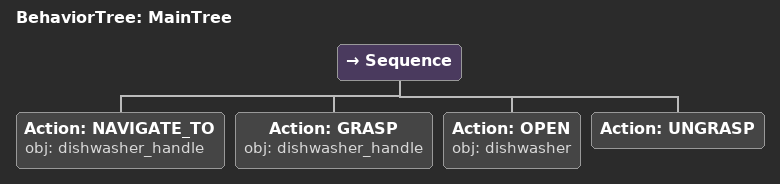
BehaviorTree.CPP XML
<root main_tree_to_execute="MainTree">
  <BehaviorTree ID="MainTree">
    <Sequence>
      <!-- Navigate to dishwasher_handle -->
      <Action ID="NAVIGATE_TO" obj="dishwasher_handle" />
      <!-- Grasp dishwasher_handle -->
      <Action ID="GRASP" obj="dishwasher_handle" />
      <!-- Open dishwasher -->
      <Action ID="OPEN" obj="dishwasher" />
      <!-- Ungrasp -->
      <Action ID="UNGRASP" />
    </Sequence>
  </BehaviorTree>
</root>
